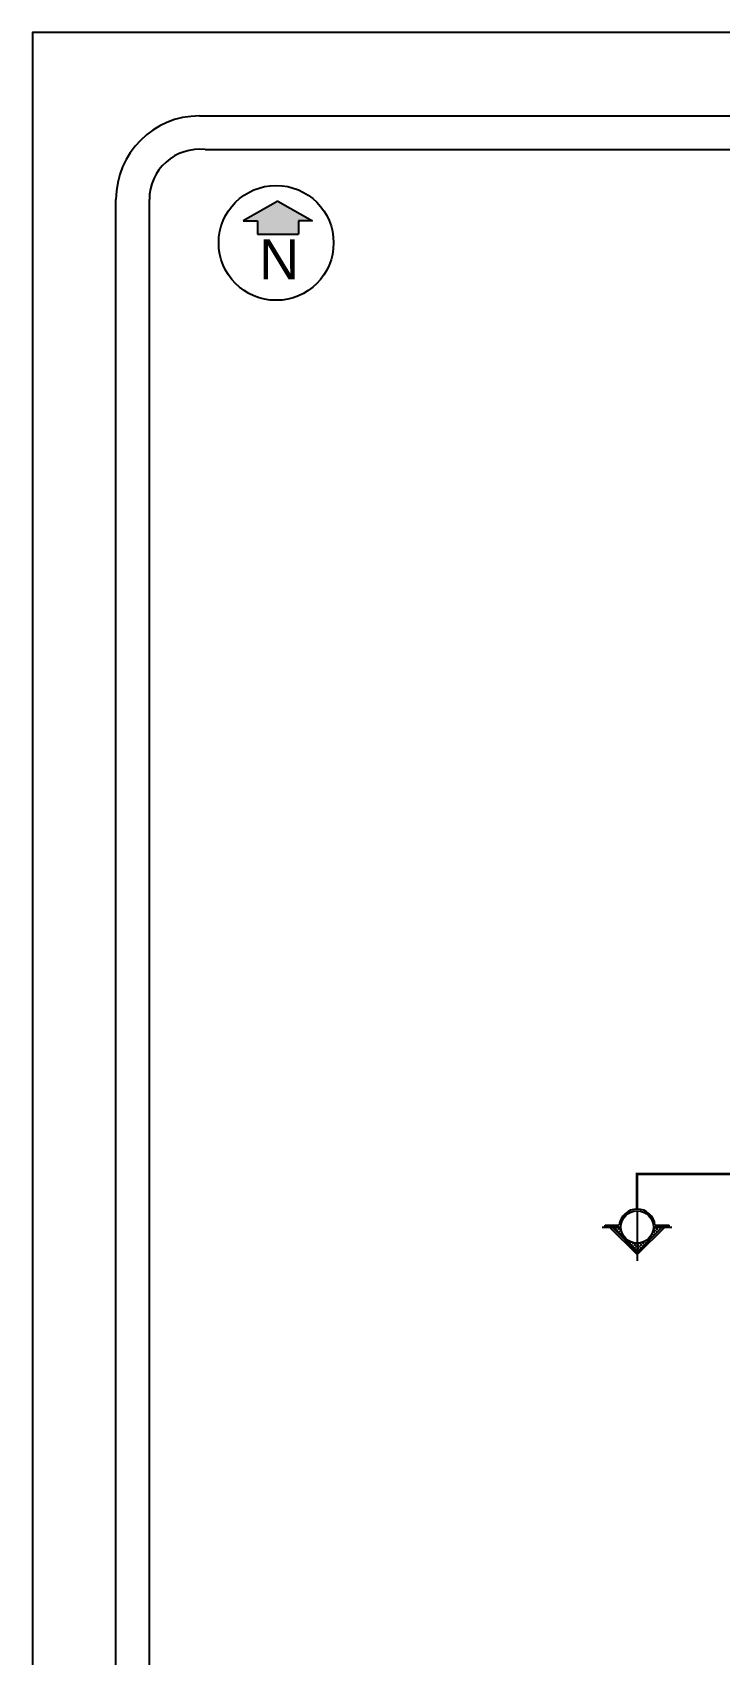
# Model space of a CAD drawing. Extents: x 764960 to 765213, y 2210278 to 2210478.
# Drawn here: x 764960 to 764973.03, y 2210341.32 to 2210372.11 of the extents above; entities that cross this region are included whole.
import ezdxf

# ---------------------------------------------------------------- set-up
doc = ezdxf.new("R2010")
doc.units = 0
doc.header["$LTSCALE"] = 0.1
doc.header["$MEASUREMENT"] = 0
doc.linetypes.add('PHANTOMX2', pattern=[5, 2.5, -0.5, 0.5, -0.5, 0.5, -0.5])
doc.layers.get('0').update_dxf_attribs({"linetype": 'CONTINUOUS'})
doc.layers.get('Defpoints').update_dxf_attribs({"linetype": 'CONTINUOUS'})
for name, color, linetype in [('bbbbb', 52, 'CONTINUOUS'), ('SECTIONLINE', 41, 'PHANTOMX2'), ('WALL', 7, 'CONTINUOUS'), ('xyz', 93, 'CONTINUOUS')]:
    doc.layers.add(name, color=color, linetype=linetype)
doc.layers.add('HATCH', color=250, linetype='CONTINUOUS', lineweight=9)
doc.layers.add('section line', color=196, linetype='CONTINUOUS', lineweight=35)
doc.styles.get("Standard").update_dxf_attribs({"font": 'txt.SHX', "bigfont": 'whgtxt.shx'})

# ---------------------------------------------------------------- blocks, each defined once
blk = doc.blocks.new('kalesh')
at = {"layer": 'bbbbb', "ltscale": 0.2}
blk.add_hatch(color=256, dxfattribs=at).paths.add_polyline_path([(3944.493, 589.664), (3944.493, 589.839), (3944.682, 589.839), (3944.221, 590.102), (3943.76, 589.839), (3943.95, 589.839), (3943.95, 589.664)])
for p, q in [((3944.221, 590.102), (3943.76, 589.839)), ((3944.221, 590.102), (3944.682, 589.839)), ((3943.76, 589.839), (3943.95, 589.839)), ((3943.95, 589.839), (3943.95, 589.664)), ((3944.682, 589.839), (3944.493, 589.839)), ((3944.493, 589.839), (3944.493, 589.664)), ((3943.95, 589.664), (3944.493, 589.664))]:
    blk.add_line(p, q, dxfattribs=at)
blk.add_circle((3944.198, 589.547), 0.764, dxfattribs=at)
at = {"layer": 'Defpoints'}
blk.add_lwpolyline([(3940.958, 559.483), (3987.589, 559.483), (3987.589, 592.346), (3940.958, 592.346)], close=True, dxfattribs=at)
at = {"layer": 'xyz', "ltscale": 0.2}
for p, q in [((3943.179, 591.236), (3984.813, 591.236)), ((3943.253, 590.788), (3984.887, 590.788)), ((3942.069, 561.687), (3942.069, 590.126)), ((3942.513, 561.691), (3942.513, 590.126))]:
    blk.add_line(p, q, dxfattribs=at)
for radius, start in [(1.11, 90), (0.666, 83.669)]:
    blk.add_arc((3943.179, 590.126), radius, start, 180, dxfattribs=at)
at = {"layer": 'bbbbb', "ltscale": 0.2, "insert": (3943.969, 589.595), "char_height": 0.53292, "width": 2.91159, "attachment_point": 1}
blk.add_mtext('{\\fSwis721 BlkOul BT|b0|i0|c0|p82;N}', dxfattribs=at)
blk = doc.blocks.new('A$C237A40B5')
at = {"layer": 'HATCH'}
h = blk.add_hatch(dxfattribs=at)
h.set_pattern_fill('ANSI37', color=250, scale=0.01344, angle=270, style=0)
h.set_pattern_definition([(315, (1545.810235, 420.799407), (0.0301736606, 0.0301736606), []), (45, (1545.810235, 420.799407), (-0.0301736606, 0.0301736606), [])])
h.paths.add_polyline_path([(0.168, 0.66), (0.643, 1.135), (0.643, 0.967, 1), (0.643, 0.353), (0.643, 0.185)])
at = {"layer": 'WALL', "color": 6}
for p, q in [((0.643, 1.321), (0.643, 0.967)), ((0.95, 0.66), (0, 0.66)), ((0.643, 0.353), (0.643, 0))]:
    blk.add_line(p, q, dxfattribs=at)
at = {"layer": 'WALL', "color": 5}
for p, q in [((0.643, 1.269), (0.676, 1.269)), ((0.676, 1.269), (0.676, 0.999)), ((0.643, 1.183), (0.12, 0.66)), ((0.643, 1.135), (0.168, 0.66)), ((0.643, 0.138), (0.12, 0.66)), ((0.643, 0.185), (0.168, 0.66)), ((0.676, 0.321), (0.676, 0.052)), ((0.643, 0.052), (0.676, 0.052))]:
    blk.add_line(p, q, dxfattribs=at)
at = {"layer": 'WALL', "color": 1}
blk.add_circle((0.643, 0.66), 0.307, dxfattribs=at)
at = {"layer": 'WALL', "color": 5}
blk.add_arc((0.643, 0.66), 0.34, 275.6636, 84.3364, dxfattribs=at)

msp = doc.modelspace()

# ---------------------------------------------------------------- linework, layer by layer
at = {"layer": 'SECTIONLINE'}
msp.add_lwpolyline([(764990.732, 2210349.78, 0.05, 0.05, 0), (764990.732, 2210350.448, 0.05, 0.05, 0), (764971.471, 2210350.448, 0, 0, 0), (764971.471, 2210350.448, 0.05, 0.05, 0), (764971.471, 2210350.448, 0.05, 0.05, 0), (764971.471, 2210349.78, 0.05, 0.05, 0)], format="xyseb", dxfattribs=at)

# ---------------------------------------------------------------- block references
at = {"xscale": 1.426996521597852, "yscale": 1.426996521597852, "zscale": 1.426996521597852}
msp.add_blockref('kalesh', (759336.267, 2209526.838), dxfattribs=at)
at = {"layer": 'section line', "rotation": 90}
msp.add_blockref('A$C237A40B5', (764972.132, 2210348.797), dxfattribs=at)

doc.saveas('drawing.dxf')
